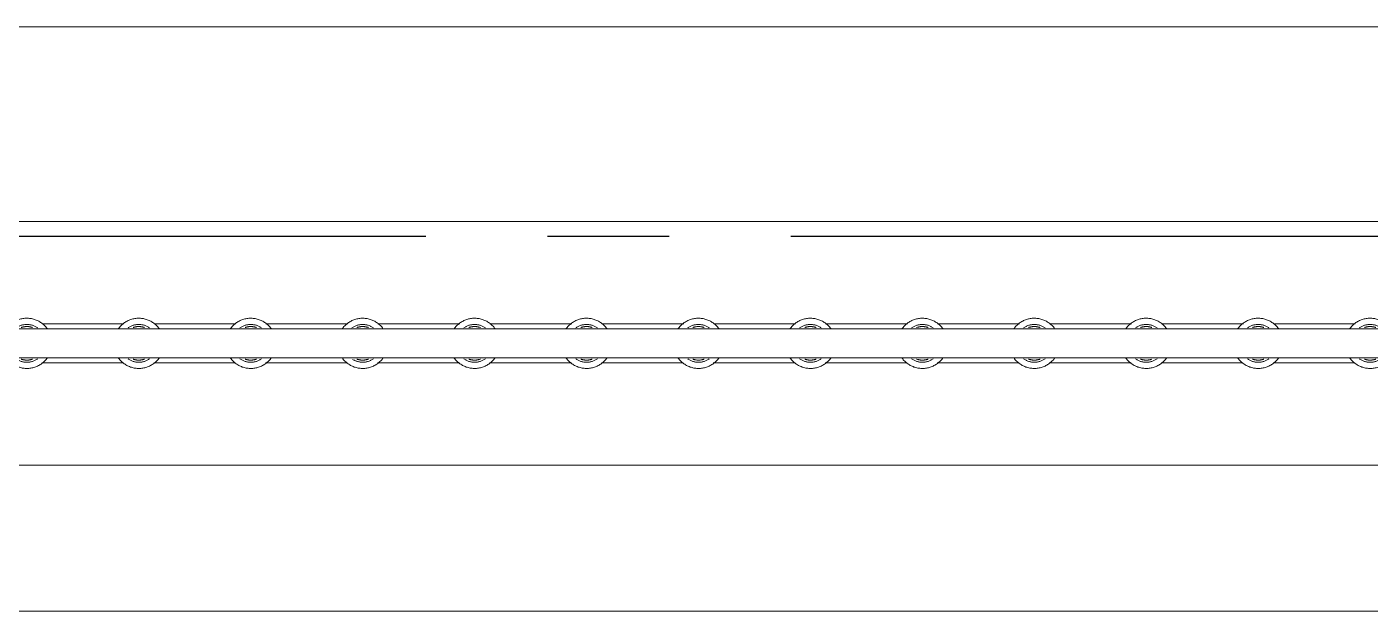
# Model space of a CAD drawing. Header units: millimetres. Extents: x -529861 to -223882, y -171969 to 61504.
# Drawn here: x -413307 to -411927, y -122777 to -122177 of the extents above; entities that cross this region are included whole.
import ezdxf

# ---------------------------------------------------------------- set-up
doc = ezdxf.new("R2010")
doc.units = ezdxf.units.MM
doc.header["$LTSCALE"] = 5000
doc.linetypes.add('CENTER', pattern=[2, 1.25, -0.25, 0.25, -0.25])
doc.linetypes.add('Overhead', pattern=[3.96875, 2.38125, -1.5875])
for name, color, linetype, lineweight in [('A-FLOR', 7, 'Continuous', 9), ('A-FLOR-HRAL-1', 8, 'Overhead', 5), ('A-WALL-PROJECTION', 7, 'Continuous', 9)]:
    doc.layers.add(name, color=color, linetype=linetype, lineweight=lineweight)
doc.layers.add('KCS_AXIS', color=18, linetype='CENTER')
doc.layers.add('KCS_BORDER', color=3, linetype='Continuous')

# ---------------------------------------------------------------- blocks, each defined once
blk = doc.blocks.new('Walls 10 - Walls 10-1242493-MẶT BẰNG ĐỊNH VỊ CỬA TẦNG 4')
at = {"layer": 'A-WALL-PROJECTION'}
for p, q in [((109.9999927137591, 12524.99987990737), (6609.99999271378, 12524.99987990734)), ((6419.99999271377, 12324.99987990735), (299.999992713778, 12324.99987990737))]:
    blk.add_line(p, q, dxfattribs=at)
blk = doc.blocks.new('Railing - 15mm-V39-MẶT BẰNG ĐỊNH VỊ CỬA TẦNG 4')
at = {"layer": 'A-FLOR-HRAL-1'}
for p, q in [((-15.18100780876773, 20.85601855267306), (-16.0028829174449, 20.232257567798)), ((15.18100780877856, -20.85601855268606), (16.00288291746006, -20.232257567811))]:
    blk.add_line(p, q, dxfattribs=at)
at = {"layer": 'A-FLOR-HRAL-1', "flags": 128}
for points in [[(-15.18100780876557, 20.85601855267306), (-16.00288291744274, 20.232257567798), (-16.79915682722121, 19.57612928680373), (-17.56855566970649, 18.88868337496553), (-18.30984857087713, 18.17101959910059), (-19.02184962022667, 17.42428606814714), (-19.703419767962, 16.64967739647456), (-20.35346864724132, 15.8484327927095), (-20.97095631852798, 15.02183407729208), (-21.55489493326858, 14.17120363183735), (-22.10435031424873, 13.29790228359849), (-22.61844345006881, 12.40332712844469), (-23.09635190138121, 11.48890929578444), (-23.53731111660639, 10.5561116590942), (-23.94061565507457, 9.606426495595656), (-24.30562031555096, 8.641373098962493), (-24.63174116844627, 7.662495348768823), (-24.91845648996292, 6.671359240594882), (-25.16530759674953, 5.669550380783597), (-25.37189957969498, 4.658671449802682), (-25.53790193569476, 3.640339638296826), (-25.66304909639117, 2.616184059936188), (-25.74714085302543, 1.587843145167471), (-25.79004267672806, 0.5569620200907138), (-25.79605605435354, -4.331468517193571e-12)], [(-17.56855566970865, 18.88868337496553), (-18.3098485708793, 18.17101959910059), (-19.02184962022884, 17.42428606814714), (-19.70341976796417, 16.64967739647456), (-20.35346864724348, 15.8484327927095), (-20.97095631852798, 15.02183407729208), (-21.55489493327074, 14.17120363183735), (-22.10435031424873, 13.29790228359849)], [(17.21790846961381, 19.20885566326142), (16.43598663085432, 19.88202332334942), (15.62777071964339, 20.52338398739097), (14.79455370902779, 21.13191161514858)], [(25.79605605437303, -4.331468517193571e-12), (25.77542196095836, 1.031567106251691), (25.71355269087491, 2.061483925194386), (25.61054722174958, 3.088102809609791), (25.46657034036266, 4.109781388298472), (25.28185237900859, 5.124885193466366), (25.05668884702231, 6.13179027558034), (24.79143995802333, 7.128885801292052), (24.48653005365055, 8.11457663047546), (24.14244692470433, 9.087285868068193), (23.75974103079552, 10.04545738678378), (23.33902461970812, 10.98755831660152), (22.88097074795684, 11.91208149700141), (22.38631220402294, 12.81754788811072), (21.85584033605532, 13.70250893686833), (21.29040378587968, 14.56554889436902), (20.69090713135827, 15.40528708078837), (20.0583094392505, 16.22038009416747), (19.39362273091805, 17.00952395956201), (18.69791036329989, 17.77145621512083), (17.97228532777785, 18.50495793177602), (17.21790846961598, 19.20885566326142), (16.43598663085649, 19.88202332334942), (15.62777071964555, 20.52338398739097), (14.79455370902995, 21.13191161514858)], [(21.85584033605532, 13.70250893686833), (21.29040378587968, 14.56554889436902), (20.6909071313561, 15.40528708078837), (20.05830943924833, 16.22038009416747), (19.39362273091805, 17.00952395956201), (18.69791036329773, 17.77145621512083), (17.97228532777568, 18.50495793177602)], [(-24.91845648996509, 6.671359240594882), (-25.16530759674953, 5.669550380783597), (-25.37189957969498, 4.658671449802682), (-25.53790193569476, 3.640339638296826), (-25.66304909639334, 2.616184059936188), (-25.7471408530276, 1.587843145167471), (-25.79004267672806, 0.5569620200907138), (-25.79605605435354, -4.331468517193571e-12)], [(25.79605605437086, -4.331468517193571e-12), (25.77542196095836, 1.031567106251691), (25.71355269087491, 2.061483925194386), (25.61054722174742, 3.088102809609791), (25.46657034036049, 4.109781388298472), (25.28185237900859, 5.124885193466366), (25.05668884702015, 6.13179027558034)], [(-25.79605605435354, -4.331468517193571e-12), (-25.7754219609432, -1.031567106260354), (-25.71355269085758, -2.061483925198718), (-25.61054722173226, -3.088102809618454), (-25.46657034034533, -4.109781388307136), (-25.28185237899126, -5.12488519347503), (-25.05668884700499, -6.131790275584672)], [(-25.79605605435354, -4.331468517193571e-12), (-25.77542196094103, -1.031567106260354), (-25.71355269085758, -2.061483925194386), (-25.61054722173009, -3.088102809618454), (-25.46657034034317, -4.109781388307136), (-25.28185237899126, -5.12488519347503), (-25.05668884700499, -6.131790275584672), (-24.79143995800383, -7.128885801300714), (-24.48653005363106, -8.114576630484123), (-24.14244692468484, -9.087285868072525), (-23.75974103077602, -10.04545738679244), (-23.33902461968863, -10.98755831661018), (-22.88097074793952, -11.91208149700574), (-22.38631220400562, -12.81754788811938), (-21.85584033603799, -13.70250893687266), (-21.29040378586236, -14.56554889437335), (-20.69090713134094, -15.4052870807927), (-20.05830943923101, -16.22038009417613), (-19.39362273090072, -17.00952395956201), (-18.69791036328473, -17.77145621512516), (-17.97228532776052, -18.50495793178468), (-17.21790846959649, -19.20885566326575), (-16.43598663083916, -19.88202332335375), (-15.62777071962823, -20.52338398739963), (-14.79455370901263, -21.13191161515724)], [(-22.1539263390022, -13.20522620101128), (-21.85584033604016, -13.70250893687266), (-21.29040378586452, -14.56554889437335), (-20.69090713134094, -15.40528708079703), (-20.05830943923317, -16.22038009417613), (-19.39362273090289, -17.00952395956634), (-18.6979103632869, -17.77145621512949), (-17.97228532776269, -18.50495793178468)], [(15.18100780878073, -20.85601855268172), (16.00288291746223, -20.232257567811), (16.7991568272407, -19.5761292868124), (17.56855566972382, -18.8886833749742), (18.30984857089446, -18.17101959910492), (19.02184962024617, -17.42428606816013), (19.70341976797933, -16.64967739648322), (20.35346864726081, -15.84843279271383), (20.9709563185453, -15.02183407730074), (21.5548949332859, -14.17120363185035), (22.10435031426605, -13.29790228361148), (22.6184434500883, -12.40332712845768), (23.09635190139637, -11.48890929579743), (23.53731111662588, -10.55611165910286), (23.9406156550919, -9.60642649560432), (24.30562031557045, -8.641373098971156), (24.63174116846359, -7.662495348781817), (24.91845648998241, -6.671359240607877), (25.16530759676685, -5.669550380792259), (25.3718995797123, -4.658671449811346), (25.53790193571208, -3.64033963830982), (25.66304909641066, -2.616184059949183), (25.74714085304492, -1.587843145180466), (25.79004267674756, -0.5569620201037083), (25.79605605437303, -4.331468517193571e-12)], [(17.56855566972165, -18.8886833749742), (18.30984857089446, -18.17101959910925), (19.021849620244, -17.42428606816013), (19.70341976797933, -16.64967739648755), (20.35346864725864, -15.84843279271817), (20.97095631854314, -15.02183407730074), (21.55489493328374, -14.17120363185035), (22.10435031426389, -13.29790228361582), (22.15760926925193, -13.20522620101128)], [(24.91845648998025, -6.671359240607877), (25.16530759676685, -5.669550380796591), (25.37189957971013, -4.658671449811346), (25.53790193571208, -3.64033963830982), (25.6630490964085, -2.616184059953514), (25.74714085304275, -1.587843145184797), (25.79004267674539, -0.5569620201037083), (25.79605605437086, -4.331468517193571e-12)], [(-17.21790846959865, -19.20885566326575), (-16.43598663084132, -19.88202332335808), (-15.62777071963039, -20.52338398740396), (-14.79455370901479, -21.13191161515724)]]:
    blk.add_lwpolyline(points, dxfattribs=at)
at = {"layer": 'A-FLOR-HRAL-1'}
for centre, radius, start, end in [((1.112476777365146e-12, -1.521699502140297e-12), 19.39605605437733, 145.1780579934707, 179.9999999999796), ((1.112476777365146e-12, 1.082398435568102e-15), 19.39605605437736, 179.9999999999973, 214.8219420065286), ((1.16746612377483e-12, -1.521699502140297e-12), 17.24105842212845, 160.0293384419952, 179.9999999999796), ((1.16746612377483e-12, 1.082398435568102e-15), 17.24105842212848, 179.9999999999973, 199.9706615580264), ((1.112476777365146e-12, -1.521699502140297e-12), 19.39605605437736, 2.743604935228379e-12, 34.82194200652238), ((1.112476777365146e-12, 1.082398435568102e-15), 19.39605605437733, 325.1780579934438, 2.071177208569042e-11), ((1.16746612377483e-12, -1.521699502140297e-12), 17.24105842212848, 2.743604935228378e-12, 19.97066155806526), ((1.16746612377483e-12, 1.082398435568102e-15), 17.24105842212845, 340.0293384419753, 2.071813319505335e-11)]:
    blk.add_arc(centre, radius, start, end, dxfattribs=at)
blk = doc.blocks.new('Railing - 15mm-V31-MẶT BẰNG ĐỊNH VỊ CỬA TẦNG 4')
at = {"layer": 'A-FLOR-HRAL-1'}
for p, q in [((-15.18100780876557, 20.85601855267306), (-16.0028829174449, 20.23225756780233)), ((15.18100780878073, -20.85601855268606), (16.00288291746223, -20.23225756780667))]:
    blk.add_line(p, q, dxfattribs=at)
at = {"layer": 'A-FLOR-HRAL-1', "flags": 128}
for points in [[(-15.1810078087634, 20.85601855267306), (-16.00288291744274, 20.23225756780233), (-16.79915682721905, 19.57612928680807), (-17.56855566970432, 18.88868337496553), (-18.30984857087497, 18.17101959910059), (-19.02184962022451, 17.42428606815147), (-19.70341976795984, 16.64967739647456), (-20.35346864723915, 15.8484327927095), (-20.97095631852364, 15.02183407729208), (-21.55489493326641, 14.17120363184168), (-22.10435031424656, 13.29790228360282), (-22.61844345006665, 12.40332712844902), (-23.09635190137905, 11.48890929578877), (-23.53731111660639, 10.5561116590942), (-23.94061565507241, 9.606426495595656), (-24.30562031554879, 8.641373098962493), (-24.6317411684441, 7.662495348773155), (-24.91845648996076, 6.671359240599213), (-25.1653075967452, 5.669550380783597), (-25.37189957969064, 4.658671449802682), (-25.53790193569042, 3.640339638301157), (-25.66304909638901, 2.61618405994052), (-25.74714085302543, 1.587843145171803), (-25.7900426767259, 0.5569620200950454), (-25.7960560543492, 0)], [(-17.56855566970649, 18.88868337496553), (-18.30984857087713, 18.17101959910059), (-19.02184962022667, 17.42428606815147), (-19.703419767962, 16.64967739647456), (-20.35346864724132, 15.8484327927095), (-20.97095631852581, 15.02183407729208), (-21.55489493326858, 14.17120363184168), (-22.10435031424873, 13.29790228360282)], [(17.21790846961381, 19.20885566326142), (16.43598663085649, 19.88202332334942), (15.62777071964555, 20.5233839873953), (14.79455370902995, 21.13191161515291)], [(25.79605605437519, 0), (25.77542196096269, 1.031567106256023), (25.71355269087924, 2.061483925194386), (25.61054722175175, 3.088102809614122), (25.46657034036483, 4.109781388302804), (25.28185237901075, 5.124885193470698), (25.05668884702448, 6.13179027558034), (24.79143995802549, 7.128885801296383), (24.48653005365272, 8.114576630479792), (24.1424469247065, 9.087285868072525), (23.75974103079768, 10.04545738678811), (23.33902461971029, 10.98755831660585), (22.88097074795901, 11.91208149700141), (22.38631220402727, 12.81754788811505), (21.85584033605965, 13.70250893686833), (21.29040378588401, 14.56554889436902), (20.69090713136043, 15.40528708078837), (20.05830943925266, 16.2203800941718), (19.39362273092021, 17.00952395956201), (18.69791036330206, 17.77145621512083), (17.97228532778001, 18.50495793178035), (17.21790846961598, 19.20885566326142), (16.43598663085649, 19.88202332334942), (15.62777071964772, 20.5233839873953), (14.79455370903212, 21.13191161515291)], [(21.85584033605748, 13.70250893686833), (21.29040378588185, 14.56554889436902), (20.69090713135827, 15.40528708078837), (20.0583094392505, 16.2203800941718), (19.39362273091805, 17.00952395956201), (18.69791036330206, 17.77145621512083), (17.97228532777785, 18.50495793178035)], [(-24.91845648996292, 6.671359240599213), (-25.16530759674736, 5.669550380783597), (-25.37189957969281, 4.658671449802682), (-25.53790193569259, 3.640339638301157), (-25.66304909639117, 2.61618405994052), (-25.7471408530276, 1.587843145171803), (-25.79004267672806, 0.5569620200950454), (-25.79605605435137, 0)], [(-25.79605605435137, 0), (-25.77542196094103, -1.031567106256023), (-25.71355269085542, -2.061483925198718), (-25.61054722173009, -3.088102809614122), (-25.46657034034317, -4.109781388302804), (-25.2818523789891, -5.124885193470698), (-25.05668884700282, -6.131790275584672)], [(-25.7960560543492, 0), (-25.77542196093887, -1.031567106256023), (-25.71355269085325, -2.061483925194386), (-25.61054722173009, -3.088102809614122), (-25.466570340341, -4.109781388302804), (-25.28185237898693, -5.124885193470698), (-25.05668884700066, -6.131790275584672), (-24.79143995800167, -7.128885801296383), (-24.48653005362889, -8.114576630479792), (-24.14244692468267, -9.087285868068193), (-23.75974103077386, -10.04545738678811), (-23.33902461968863, -10.98755831660585), (-22.88097074793952, -11.91208149700574), (-22.38631220400345, -12.81754788811505), (-21.85584033603582, -13.70250893687266), (-21.29040378586019, -14.56554889437335), (-20.69090713133661, -15.4052870807927), (-20.05830943922884, -16.2203800941718), (-19.39362273089856, -17.00952395956201), (-18.69791036328257, -17.77145621512516), (-17.97228532775836, -18.50495793178035), (-17.21790846959432, -19.20885566326575), (-16.43598663083699, -19.88202332335375), (-15.62777071962606, -20.5233839873953), (-14.79455370901046, -21.13191161515291)], [(15.18100780878289, -20.85601855268172), (16.00288291746439, -20.23225756780667), (16.79915682724287, -19.57612928680807), (17.56855566972598, -18.8886833749742), (18.30984857089879, -18.17101959910492), (19.02184962024833, -17.4242860681558), (19.70341976798366, -16.64967739648322), (20.35346864726298, -15.84843279271383), (20.97095631854747, -15.02183407730074), (21.55489493328807, -14.17120363184602), (22.10435031426822, -13.29790228360715), (22.6184434500883, -12.40332712845335), (23.09635190140071, -11.4889092957931), (23.53731111662804, -10.55611165910286), (23.94061565509406, -9.60642649560432), (24.30562031557262, -8.641373098971156), (24.63174116846576, -7.662495348777487), (24.91845648998458, -6.671359240603545), (25.16530759677119, -5.669550380792259), (25.3718995797123, -4.658671449811346), (25.53790193571425, -3.640339638305488), (25.66304909641283, -2.616184059944851), (25.74714085304709, -1.587843145176134), (25.79004267674972, -0.5569620200993768), (25.79605605437519, 0)], [(24.91845648998241, -6.671359240603545), (25.16530759676902, -5.669550380796591), (25.3718995797123, -4.658671449811346), (25.53790193571208, -3.640339638305488), (25.66304909641066, -2.616184059949183), (25.74714085304492, -1.587843145180466), (25.79004267674756, -0.5569620200993768), (25.79605605437303, 0)], [(25.79605605437303, 0), (25.77542196096053, 1.031567106256023), (25.71355269087707, 2.061483925194386), (25.61054722174958, 3.088102809614122), (25.46657034036266, 4.109781388302804), (25.28185237900859, 5.124885193470698), (25.05668884702448, 6.13179027558034)], [(-21.91100687797996, -13.61047721236095), (-21.85584033603799, -13.70250893687266), (-21.29040378586236, -14.56554889437335), (-20.69090713133878, -15.40528708079703), (-20.05830943923101, -16.2203800941718), (-19.39362273090072, -17.00952395956634), (-18.69791036328473, -17.77145621512949), (-17.97228532776052, -18.50495793178035)], [(17.56855566972382, -18.8886833749742), (18.30984857089662, -18.17101959910925), (19.02184962024617, -17.4242860681558), (19.7034197679815, -16.64967739648755), (20.35346864726081, -15.84843279271817), (20.9709563185453, -15.02183407730074), (21.55489493328807, -14.17120363184602), (22.10435031426605, -13.29790228361148)], [(-17.21790846959649, -19.20885566326575), (-16.43598663083916, -19.88202332335808), (-15.62777071962823, -20.52338398739963), (-14.79455370901263, -21.13191161515291)]]:
    blk.add_lwpolyline(points, dxfattribs=at)
at = {"layer": 'A-FLOR-HRAL-1'}
for centre, radius, start, end in [((1.467792554166181e-12, -1.521699502140297e-12), 19.39605605437733, 145.1780579934707, 179.9999999999796), ((1.467792554166181e-12, 1.082398435568102e-15), 19.39605605437736, 179.9999999999973, 214.8219420065008), ((1.522781900575865e-12, -1.521699502140297e-12), 17.24105842212846, 160.0293384419952, 179.9999999999796), ((1.522781900575865e-12, 1.082398435568102e-15), 17.24105842212848, 179.9999999999973, 199.9706615579951), ((1.467792554166181e-12, -1.521699502140297e-12), 19.39605605437736, 2.743604935228379e-12, 34.82194200657796), ((1.467792554166181e-12, 1.082398435568102e-15), 19.39605605437733, 325.1780579934438, 2.071177208569042e-11), ((1.522781900575865e-12, -1.521699502140297e-12), 17.24105842212848, 2.743604935228378e-12, 19.97066155801834), ((1.522781900575865e-12, 1.082398435568102e-15), 17.24105842212845, 340.0293384419753, 2.071813319505335e-11)]:
    blk.add_arc(centre, radius, start, end, dxfattribs=at)
blk = doc.blocks.new('Railing - 15mm-V30-MẶT BẰNG ĐỊNH VỊ CỬA TẦNG 4')
at = {"layer": 'A-FLOR-HRAL-1'}
for p, q in [((-15.18100780876557, 20.85601855267739), (-16.0028829174449, 20.23225756780667)), ((15.18100780878073, -20.85601855268172), (16.00288291746223, -20.23225756780667))]:
    blk.add_line(p, q, dxfattribs=at)
at = {"layer": 'A-FLOR-HRAL-1', "flags": 128}
for points in [[(-15.1810078087634, 20.85601855267739), (-16.00288291744274, 20.23225756780667), (-16.79915682721905, 19.57612928680807), (-17.56855566970432, 18.88868337496987), (-18.30984857087497, 18.17101959910492), (-19.02184962022451, 17.42428606815147), (-19.70341976795984, 16.64967739647889), (-20.35346864723915, 15.84843279271383), (-20.97095631852581, 15.02183407729641), (-21.55489493326641, 14.17120363184168), (-22.10435031424873, 13.29790228360282), (-22.61844345006665, 12.40332712844902), (-23.09635190137905, 11.4889092957931), (-23.53731111660639, 10.55611165909853), (-23.94061565507241, 9.606426495599989), (-24.30562031554879, 8.641373098966824), (-24.6317411684441, 7.662495348773155), (-24.91845648996076, 6.671359240599213), (-25.16530759674736, 5.669550380787928), (-25.37189957969281, 4.658671449807014), (-25.53790193569259, 3.640339638305488), (-25.66304909638901, 2.61618405994052), (-25.74714085302543, 1.587843145176134), (-25.79004267672806, 0.5569620200993768), (-25.79605605435137, 0)], [(-17.56855566970649, 18.88868337496987), (-18.30984857087713, 18.17101959910492), (-19.02184962022667, 17.42428606815147), (-19.703419767962, 16.64967739647889), (-20.35346864724132, 15.84843279271383), (-20.97095631852581, 15.02183407729641), (-21.55489493326858, 14.17120363184168), (-22.10435031424873, 13.29790228360282)], [(17.21790846961381, 19.20885566326575), (16.43598663085649, 19.88202332335375), (15.62777071964555, 20.52338398739963), (14.79455370902995, 21.13191161515291)], [(25.79605605437519, 0), (25.77542196096053, 1.031567106256023), (25.71355269087707, 2.061483925198718), (25.61054722175175, 3.088102809618454), (25.46657034036483, 4.109781388302804), (25.28185237900859, 5.124885193470698), (25.05668884702448, 6.131790275584672), (24.79143995802549, 7.128885801300714), (24.48653005365272, 8.114576630479792), (24.1424469247065, 9.087285868072525), (23.75974103079768, 10.04545738679244), (23.33902461971029, 10.98755831660585), (22.88097074795901, 11.91208149700574), (22.38631220402511, 12.81754788811505), (21.85584033605748, 13.70250893687266), (21.29040378588185, 14.56554889437335), (20.69090713136043, 15.4052870807927), (20.05830943925266, 16.2203800941718), (19.39362273091805, 17.00952395956634), (18.69791036330206, 17.77145621512516), (17.97228532778001, 18.50495793178468), (17.21790846961598, 19.20885566326575), (16.43598663085649, 19.88202332335375), (15.62777071964772, 20.52338398739963), (14.79455370903212, 21.13191161515291)], [(21.85584033605748, 13.70250893687266), (21.29040378588185, 14.56554889437335), (20.69090713135827, 15.4052870807927), (20.0583094392505, 16.2203800941718), (19.39362273091805, 17.00952395956634), (18.69791036329989, 17.77145621512516), (17.97228532777785, 18.50495793178468)], [(-24.91845648996292, 6.671359240599213), (-25.16530759674736, 5.669550380787928), (-25.37189957969281, 4.658671449807014), (-25.53790193569259, 3.640339638305488), (-25.66304909639117, 2.61618405994052), (-25.7471408530276, 1.587843145176134), (-25.79004267672806, 0.5569620200993768), (-25.79605605435137, 0)], [(-25.79605605435137, 0), (-25.77542196094103, -1.031567106256023), (-25.71355269085542, -2.061483925194386), (-25.61054722173009, -3.088102809614122), (-25.46657034034317, -4.109781388298472), (-25.2818523789891, -5.124885193470698), (-25.05668884700282, -6.13179027558034)], [(-25.79605605435137, 0), (-25.77542196093887, -1.031567106256023), (-25.71355269085542, -2.061483925190055), (-25.61054722173009, -3.088102809614122), (-25.466570340341, -4.109781388298472), (-25.2818523789891, -5.124885193470698), (-25.05668884700282, -6.13179027558034), (-24.79143995800167, -7.128885801296383), (-24.48653005362889, -8.114576630479792), (-24.14244692468267, -9.087285868068193), (-23.75974103077386, -10.04545738678811), (-23.33902461968863, -10.98755831660152), (-22.88097074793952, -11.91208149700141), (-22.38631220400345, -12.81754788811072), (-21.85584033603582, -13.70250893686833), (-21.29040378586019, -14.56554889436902), (-20.69090713133878, -15.40528708078837), (-20.05830943922884, -16.2203800941718), (-19.39362273089856, -17.00952395955768), (-18.69791036328257, -17.77145621512083), (-17.97228532775836, -18.50495793178035), (-17.21790846959432, -19.20885566326142), (-16.43598663083699, -19.88202332334942), (-15.62777071962606, -20.5233839873953), (-14.79455370901046, -21.13191161515291)], [(15.18100780878289, -20.85601855267739), (16.00288291746439, -20.23225756780667), (16.79915682724287, -19.57612928680807), (17.56855566972598, -18.88868337496987), (18.30984857089662, -18.17101959910059), (19.02184962024833, -17.4242860681558), (19.7034197679815, -16.64967739647889), (20.35346864726298, -15.8484327927095), (20.97095631854747, -15.02183407729641), (21.55489493328807, -14.17120363184168), (22.10435031426822, -13.29790228360715), (22.6184434500883, -12.40332712844902), (23.09635190139854, -11.4889092957931), (23.53731111662804, -10.55611165909853), (23.94061565509406, -9.606426495599989), (24.30562031557262, -8.641373098966824), (24.63174116846576, -7.662495348773155), (24.91845648998458, -6.671359240599213), (25.16530759676902, -5.669550380787928), (25.3718995797123, -4.658671449807014), (25.53790193571208, -3.640339638305488), (25.66304909641283, -2.61618405994052), (25.74714085304709, -1.587843145176134), (25.79004267674972, -0.5569620200993768), (25.79605605437519, 0)], [(24.91845648998241, -6.671359240599213), (25.16530759676902, -5.669550380792259), (25.37189957971013, -4.658671449807014), (25.53790193571208, -3.640339638305488), (25.66304909641066, -2.616184059944851), (25.74714085304492, -1.587843145180466), (25.79004267674756, -0.5569620200993768), (25.79605605437303, 0)], [(25.79605605437303, 0), (25.77542196096053, 1.031567106256023), (25.71355269087707, 2.061483925198718), (25.61054722174958, 3.088102809618454), (25.46657034036266, 4.109781388302804), (25.28185237900859, 5.124885193470698), (25.05668884702231, 6.131790275584672)], [(-21.91100687797996, -13.61047721236095), (-21.85584033603799, -13.70250893686833), (-21.29040378586236, -14.56554889436902), (-20.69090713133878, -15.4052870807927), (-20.05830943923101, -16.2203800941718), (-19.39362273090072, -17.00952395956201), (-18.69791036328473, -17.77145621512516), (-17.97228532776052, -18.50495793178035)], [(17.56855566972382, -18.88868337496987), (18.30984857089662, -18.17101959910492), (19.02184962024617, -17.4242860681558), (19.7034197679815, -16.64967739648322), (20.35346864726081, -15.84843279271383), (20.9709563185453, -15.02183407729641), (21.5548949332859, -14.17120363184168), (22.10435031426605, -13.29790228361148)], [(-17.21790846959649, -19.20885566326142), (-16.43598663083916, -19.88202332335375), (-15.62777071962823, -20.52338398739963), (-14.79455370901263, -21.13191161515291)]]:
    blk.add_lwpolyline(points, dxfattribs=at)
at = {"layer": 'A-FLOR-HRAL-1'}
for centre, radius, start, end in [((1.112476777365146e-12, -1.521699502140297e-12), 19.39605605437733, 145.1780579934707, 179.9999999999796), ((1.112476777365146e-12, 1.082398435568102e-15), 19.39605605437736, 179.9999999999973, 214.8219420064869), ((1.16746612377483e-12, -1.521699502140297e-12), 17.24105842212845, 160.0293384419952, 179.9999999999796), ((1.16746612377483e-12, 1.082398435568102e-15), 17.24105842212848, 179.9999999999973, 199.9706615580107), ((1.112476777365146e-12, -1.521699502140297e-12), 19.39605605437736, 2.743604935228379e-12, 34.82194200656406), ((1.112476777365146e-12, 1.082398435568102e-15), 19.39605605437733, 325.1780579934438, 2.071177208569042e-11), ((1.16746612377483e-12, -1.521699502140297e-12), 17.24105842212848, 2.743604935228378e-12, 19.97066155803401), ((1.16746612377483e-12, 1.082398435568102e-15), 17.24105842212845, 340.0293384419753, 2.071813319505335e-11)]:
    blk.add_arc(centre, radius, start, end, dxfattribs=at)
blk = doc.blocks.new('Railing - 15mm-V40-MẶT BẰNG ĐỊNH VỊ CỬA TẦNG 4')
at = {"layer": 'A-FLOR-HRAL-1'}
for p, q in [((-15.18100780876773, 20.85601855267306), (-16.0028829174449, 20.232257567798)), ((15.18100780877856, -20.85601855268606), (16.00288291746006, -20.232257567811))]:
    blk.add_line(p, q, dxfattribs=at)
at = {"layer": 'A-FLOR-HRAL-1', "flags": 128}
for points in [[(-15.18100780876557, 20.85601855267306), (-16.00288291744274, 20.232257567798), (-16.79915682722121, 19.57612928680373), (-17.56855566970649, 18.88868337496553), (-18.30984857087713, 18.17101959910059), (-19.02184962022667, 17.42428606814714), (-19.703419767962, 16.64967739647456), (-20.35346864724132, 15.8484327927095), (-20.97095631852581, 15.02183407729208), (-21.55489493326858, 14.17120363183735), (-22.10435031424656, 13.29790228359849), (-22.61844345006881, 12.40332712844469), (-23.09635190138121, 11.48890929578444), (-23.53731111660639, 10.5561116590942), (-23.94061565507457, 9.606426495595656), (-24.30562031555096, 8.641373098962493), (-24.6317411684441, 7.662495348768823), (-24.91845648996292, 6.671359240594882), (-25.16530759674736, 5.669550380783597), (-25.37189957969281, 4.658671449802682), (-25.53790193569259, 3.640339638296826), (-25.66304909639117, 2.616184059936188), (-25.74714085302543, 1.587843145167471), (-25.7900426767259, 0.5569620200907138), (-25.79605605435137, -4.331468517193571e-12)], [(-17.56855566970865, 18.88868337496553), (-18.3098485708793, 18.17101959910059), (-19.02184962022884, 17.42428606814714), (-19.70341976796417, 16.64967739647456), (-20.35346864724348, 15.8484327927095), (-20.97095631852798, 15.02183407729208), (-21.55489493327074, 14.17120363183735), (-22.10435031424873, 13.29790228359849)], [(17.21790846961381, 19.20885566326142), (16.43598663085649, 19.88202332334942), (15.62777071964339, 20.52338398739097), (14.79455370902779, 21.13191161514858)], [(25.79605605437303, -4.331468517193571e-12), (25.77542196096053, 1.031567106251691), (25.71355269087707, 2.061483925194386), (25.61054722174958, 3.088102809609791), (25.46657034036266, 4.109781388298472), (25.28185237901075, 5.124885193466366), (25.05668884702231, 6.13179027558034), (24.79143995802333, 7.128885801292052), (24.48653005365055, 8.11457663047546), (24.14244692470433, 9.087285868068193), (23.75974103079552, 10.04545738678378), (23.33902461970812, 10.98755831660152), (22.88097074795684, 11.91208149700141), (22.38631220402511, 12.81754788811072), (21.85584033605748, 13.70250893686833), (21.29040378588185, 14.56554889436902), (20.69090713135827, 15.40528708078837), (20.0583094392505, 16.22038009416747), (19.39362273091805, 17.00952395956201), (18.69791036329989, 17.7714562151165), (17.97228532777785, 18.50495793177602), (17.21790846961598, 19.20885566326142), (16.43598663085649, 19.88202332334942), (15.62777071964555, 20.52338398739097), (14.79455370902995, 21.13191161514858)], [(21.85584033605532, 13.70250893686833), (21.29040378587968, 14.56554889436902), (20.6909071313561, 15.40528708078837), (20.05830943924833, 16.22038009416747), (19.39362273091805, 17.00952395956201), (18.69791036329989, 17.7714562151165), (17.97228532777568, 18.50495793177602)], [(-24.91845648996509, 6.671359240594882), (-25.16530759674953, 5.669550380783597), (-25.37189957969498, 4.658671449802682), (-25.53790193569476, 3.640339638296826), (-25.66304909639334, 2.616184059936188), (-25.7471408530276, 1.587843145167471), (-25.79004267672806, 0.5569620200907138), (-25.79605605435354, -4.331468517193571e-12)], [(25.79605605437086, -4.331468517193571e-12), (25.77542196095836, 1.031567106251691), (25.71355269087491, 2.061483925194386), (25.61054722174742, 3.088102809609791), (25.46657034036049, 4.109781388298472), (25.28185237900859, 5.124885193466366), (25.05668884702231, 6.13179027558034)], [(-25.79605605435354, -4.331468517193571e-12), (-25.7754219609432, -1.031567106260354), (-25.71355269085758, -2.061483925198718), (-25.61054722173226, -3.088102809618454), (-25.46657034034533, -4.109781388307136), (-25.28185237899126, -5.12488519347503), (-25.05668884700499, -6.131790275584672)], [(-25.79605605435137, -4.331468517193571e-12), (-25.77542196094103, -1.031567106260354), (-25.71355269085542, -2.061483925198718), (-25.61054722173009, -3.088102809618454), (-25.46657034034317, -4.109781388307136), (-25.2818523789891, -5.12488519347503), (-25.05668884700282, -6.131790275584672), (-24.79143995800383, -7.128885801300714), (-24.48653005363106, -8.114576630484123), (-24.14244692468484, -9.087285868072525), (-23.75974103077602, -10.04545738679244), (-23.33902461968863, -10.98755831661018), (-22.88097074793952, -11.91208149700574), (-22.38631220400562, -12.81754788811938), (-21.85584033603799, -13.70250893687266), (-21.29040378586236, -14.56554889437768), (-20.69090713133878, -15.4052870807927), (-20.05830943923101, -16.22038009417613), (-19.39362273090072, -17.00952395956201), (-18.69791036328473, -17.77145621512516), (-17.97228532776052, -18.50495793178468), (-17.21790846959649, -19.20885566326575), (-16.43598663083916, -19.88202332335375), (-15.62777071962823, -20.52338398739963), (-14.79455370901263, -21.13191161515724)], [(-21.91100687796914, -13.61047721238693), (-21.85584033604016, -13.70250893687266), (-21.29040378586452, -14.56554889437768), (-20.69090713134094, -15.40528708079703), (-20.05830943923317, -16.22038009417613), (-19.39362273090289, -17.00952395956634), (-18.6979103632869, -17.77145621512949), (-17.97228532776269, -18.50495793178468)], [(15.18100780878073, -20.85601855268172), (16.00288291746223, -20.232257567811), (16.7991568272407, -19.5761292868124), (17.56855566972382, -18.8886833749742), (18.30984857089662, -18.17101959910492), (19.02184962024617, -17.42428606816013), (19.7034197679815, -16.64967739648322), (20.35346864726081, -15.84843279271383), (20.9709563185453, -15.02183407730074), (21.5548949332859, -14.17120363185035), (22.10435031426605, -13.29790228361148), (22.6184434500883, -12.40332712845768), (23.09635190139854, -11.48890929579743), (23.53731111662588, -10.55611165910286), (23.9406156550919, -9.60642649560432), (24.30562031557045, -8.641373098971156), (24.63174116846359, -7.662495348781817), (24.91845648998241, -6.671359240607877), (25.16530759676902, -5.669550380792259), (25.3718995797123, -4.658671449811346), (25.53790193571425, -3.64033963830982), (25.66304909641066, -2.616184059949183), (25.74714085304492, -1.587843145180466), (25.79004267674756, -0.5569620201037083), (25.79605605437303, -4.331468517193571e-12)], [(17.56855566972165, -18.8886833749742), (18.30984857089446, -18.17101959910925), (19.021849620244, -17.42428606816013), (19.70341976797933, -16.64967739648755), (20.35346864725864, -15.84843279271817), (20.97095631854314, -15.02183407730074), (21.5548949332859, -14.17120363185035), (22.10435031426389, -13.29790228361582)], [(24.91845648998025, -6.671359240607877), (25.16530759676685, -5.669550380796591), (25.3718995797123, -4.658671449811346), (25.53790193571208, -3.64033963830982), (25.6630490964085, -2.616184059953514), (25.74714085304275, -1.587843145184797), (25.79004267674539, -0.5569620201037083), (25.79605605437086, -4.331468517193571e-12)], [(-16.91233736270823, -19.47192618620299), (-16.43598663084132, -19.88202332335808), (-15.62777071963039, -20.52338398740396), (-14.79455370901479, -21.13191161515724)]]:
    blk.add_lwpolyline(points, dxfattribs=at)
at = {"layer": 'A-FLOR-HRAL-1'}
for centre, radius, start, end in [((1.467792554166181e-12, -1.521699502140297e-12), 19.39605605437733, 147.8446383340348, 179.9999999999796), ((1.467792554166181e-12, 1.082398435568102e-15), 19.39605605437736, 179.9999999999973, 214.8219420065286), ((1.522781900575865e-12, -1.521699502140297e-12), 17.24105842212846, 160.0293384420109, 179.9999999999796), ((1.522781900575865e-12, 1.082398435568102e-15), 17.24105842212848, 179.9999999999973, 199.9706615580107), ((1.467792554166181e-12, -1.521699502140297e-12), 19.39605605437736, 2.743604935228379e-12, 34.82194200653624), ((1.467792554166181e-12, 1.082398435568102e-15), 19.39605605437733, 325.1780579934299, 2.071177208569042e-11), ((1.522781900575865e-12, -1.521699502140297e-12), 17.24105842212848, 2.743604935228378e-12, 19.97066155803401), ((1.522781900575865e-12, 1.082398435568102e-15), 17.24105842212845, 340.0293384419596, 2.071813319505335e-11)]:
    blk.add_arc(centre, radius, start, end, dxfattribs=at)
blk = doc.blocks.new('Railing - 15mm-V41-MẶT BẰNG ĐỊNH VỊ CỬA TẦNG 4')
at = {"layer": 'A-FLOR-HRAL-1'}
for p, q in [((-15.18100780876773, 20.85601855266873), (-16.0028829174449, 20.232257567798)), ((15.18100780878073, -20.85601855269039), (16.00288291746223, -20.23225756781533))]:
    blk.add_line(p, q, dxfattribs=at)
at = {"layer": 'A-FLOR-HRAL-1', "flags": 128}
for points in [[(-15.18100780876557, 20.85601855266873), (-16.00288291744274, 20.232257567798), (-16.79915682722121, 19.57612928680373), (-17.56855566970649, 18.8886833749612), (-18.30984857087713, 18.17101959909626), (-19.02184962022667, 17.42428606814714), (-19.703419767962, 16.64967739647022), (-20.35346864724132, 15.84843279270517), (-20.97095631852798, 15.02183407728775), (-21.55489493326858, 14.17120363183302), (-22.10435031424873, 13.29790228359849), (-22.61844345006881, 12.40332712844036), (-23.09635190138121, 11.48890929578444), (-23.53731111660639, 10.55611165908987), (-23.94061565507241, 9.606426495591325), (-24.30562031554879, 8.64137309895816), (-24.6317411684441, 7.662495348764492), (-24.91845648996076, 6.67135924059055), (-25.16530759674736, 5.669550380779265), (-25.37189957969281, 4.658671449798351), (-25.53790193569259, 3.640339638296826), (-25.66304909638901, 2.616184059931857), (-25.74714085302326, 1.587843145167471), (-25.7900426767259, 0.5569620200907138), (-25.79605605435137, -8.662937034387142e-12)], [(-17.56855566970865, 18.8886833749612), (-18.3098485708793, 18.17101959909626), (-19.02184962022884, 17.42428606814714), (-19.70341976796417, 16.64967739647022), (-20.35346864724348, 15.84843279270517), (-20.97095631852798, 15.02183407728775), (-21.55489493327074, 14.17120363183302), (-22.10435031424873, 13.29790228359849)], [(17.21790846961381, 19.20885566325709), (16.43598663085432, 19.88202332334508), (15.62777071964339, 20.52338398739097), (14.79455370902779, 21.13191161514858)], [(25.79605605437519, -8.662937034387142e-12), (25.77542196096269, 1.03156710624736), (25.71355269087707, 2.061483925190055), (25.61054722175175, 3.088102809609791), (25.46657034036483, 4.109781388294141), (25.28185237901075, 5.124885193462035), (25.05668884702448, 6.131790275576009), (24.79143995802549, 7.128885801292052), (24.48653005365272, 8.114576630471129), (24.1424469247065, 9.087285868063862), (23.75974103079552, 10.04545738678378), (23.33902461970812, 10.98755831659719), (22.88097074795684, 11.91208149699708), (22.38631220402294, 12.81754788810639), (21.85584033605532, 13.702508936864), (21.29040378587968, 14.56554889436469), (20.69090713135827, 15.40528708078403), (20.0583094392505, 16.22038009416747), (19.39362273091805, 17.00952395955768), (18.69791036329989, 17.7714562151165), (17.97228532777785, 18.50495793177602), (17.21790846961598, 19.20885566325709), (16.43598663085649, 19.88202332334508), (15.62777071964555, 20.52338398739097), (14.79455370902995, 21.13191161514858)], [(21.85584033605532, 13.702508936864), (21.29040378587968, 14.56554889436469), (20.6909071313561, 15.40528708078403), (20.05830943924833, 16.22038009416747), (19.39362273091805, 17.00952395955768), (18.69791036329773, 17.7714562151165), (17.97228532777568, 18.50495793177602)], [(-24.91845648996292, 6.67135924059055), (-25.16530759674736, 5.669550380779265), (-25.37189957969281, 4.658671449798351), (-25.53790193569259, 3.640339638296826), (-25.66304909639117, 2.616184059931857), (-25.74714085302543, 1.587843145167471), (-25.7900426767259, 0.5569620200907138), (-25.79605605435137, -8.662937034387142e-12)], [(25.79605605437303, -8.662937034387142e-12), (25.77542196096269, 1.03156710624736), (25.71355269087707, 2.061483925190055), (25.61054722174958, 3.088102809609791), (25.46657034036266, 4.109781388294141), (25.28185237901075, 5.124885193462035), (25.05668884702231, 6.131790275576009)], [(-25.79605605435137, -8.662937034387142e-12), (-25.77542196094103, -1.031567106260354), (-25.71355269085542, -2.061483925203049), (-25.61054722173009, -3.088102809622785), (-25.46657034034317, -4.109781388307136), (-25.2818523789891, -5.12488519347503), (-25.05668884700282, -6.131790275589004)], [(-25.79605605435137, -8.662937034387142e-12), (-25.77542196094103, -1.031567106260354), (-25.71355269085542, -2.061483925198718), (-25.61054722172793, -3.088102809622785), (-25.466570340341, -4.109781388307136), (-25.2818523789891, -5.12488519347503), (-25.05668884700282, -6.131790275589004), (-24.79143995800167, -7.128885801305046), (-24.48653005362889, -8.114576630484123), (-24.14244692468267, -9.087285868072525), (-23.75974103077386, -10.04545738679677), (-23.33902461968647, -10.98755831661018), (-22.88097074793735, -11.91208149701007), (-22.38631220400345, -12.81754788811938), (-21.85584033603582, -13.702508936877), (-21.29040378586019, -14.56554889437768), (-20.69090713133878, -15.40528708079703), (-20.05830943922884, -16.22038009418046), (-19.39362273089856, -17.00952395956634), (-18.69791036328257, -17.77145621512949), (-17.97228532775836, -18.50495793178901), (-17.21790846959432, -19.20885566327008), (-16.43598663083699, -19.88202332335808), (-15.62777071962606, -20.52338398740396), (-14.79455370901046, -21.13191161516157)], [(-21.91100687796481, -13.61047721239126), (-21.85584033603799, -13.702508936877), (-21.29040378586236, -14.56554889437768), (-20.69090713133878, -15.40528708080136), (-20.05830943923101, -16.22038009418046), (-19.39362273090072, -17.00952395957068), (-18.69791036328257, -17.77145621513382), (-17.97228532776052, -18.50495793178901)], [(15.18100780878289, -20.85601855268606), (16.00288291746439, -20.23225756781533), (16.79915682724287, -19.57612928681673), (17.56855566972598, -18.88868337497853), (18.30984857089662, -18.17101959910925), (19.02184962024833, -17.42428606816446), (19.7034197679815, -16.64967739648755), (20.35346864726298, -15.84843279271817), (20.97095631854747, -15.02183407730507), (21.55489493328807, -14.17120363185035), (22.10435031426822, -13.29790228361582), (22.61844345009047, -12.40332712845768), (23.09635190140071, -11.48890929580176), (23.53731111662804, -10.55611165910719), (23.94061565509406, -9.60642649560865), (24.30562031557262, -8.641373098975487), (24.63174116846576, -7.662495348781817), (24.91845648998458, -6.671359240607877), (25.16530759676902, -5.669550380796591), (25.37189957971447, -4.658671449815677), (25.53790193571425, -3.640339638314151), (25.66304909641283, -2.616184059949183), (25.74714085304709, -1.587843145184797), (25.79004267674972, -0.5569620201080397), (25.79605605437519, -8.662937034387142e-12)], [(17.56855566972382, -18.88868337497853), (18.30984857089662, -18.17101959911358), (19.02184962024617, -17.42428606816446), (19.7034197679815, -16.64967739649188), (20.35346864726081, -15.8484327927225), (20.9709563185453, -15.02183407730507), (21.5548949332859, -14.17120363185035), (22.10435031426605, -13.29790228362015)], [(24.91845648998241, -6.671359240607877), (25.16530759676902, -5.669550380800922), (25.3718995797123, -4.658671449815677), (25.53790193571425, -3.640339638314151), (25.66304909641066, -2.616184059953514), (25.74714085304492, -1.587843145189129), (25.79004267674756, -0.5569620201080397), (25.79605605437303, -8.662937034387142e-12)], [(-17.21790846959649, -19.20885566327008), (-16.43598663083916, -19.88202332336241), (-15.62777071962823, -20.52338398740829), (-14.79455370901263, -21.13191161516157)]]:
    blk.add_lwpolyline(points, dxfattribs=at)
at = {"layer": 'A-FLOR-HRAL-1'}
for centre, radius, start, end in [((1.112476777365146e-12, -1.521699502140297e-12), 19.39605605437733, 145.1780579934707, 179.9999999999796), ((1.112476777365146e-12, 1.082398435568102e-15), 19.39605605437736, 179.9999999999973, 214.8219420064869), ((1.16746612377483e-12, -1.521699502140297e-12), 17.24105842212845, 160.0293384419952, 179.9999999999796), ((1.16746612377483e-12, 1.082398435568102e-15), 17.24105842212848, 179.9999999999973, 197.7988071703389), ((1.112476777365146e-12, -1.521699502140297e-12), 19.39605605437736, 2.743604935228379e-12, 34.82194200655017), ((1.112476777365146e-12, 1.082398435568102e-15), 19.39605605437733, 325.1780579934438, 2.071177208569042e-11), ((1.16746612377483e-12, -1.521699502140297e-12), 17.24105842212848, 2.743604935228379e-12, 19.97066155804964), ((1.16746612377483e-12, 1.082398435568102e-15), 17.24105842212845, 340.0293384419596, 2.071813319505335e-11)]:
    blk.add_arc(centre, radius, start, end, dxfattribs=at)
blk = doc.blocks.new('Railing - 15mm-V42-MẶT BẰNG ĐỊNH VỊ CỬA TẦNG 4')
at = {"layer": 'A-FLOR-HRAL-1'}
for p, q in [((-15.18100780876557, 20.85601855267306), (-15.949959324789, 20.27242385575306)), ((15.18100780878073, -20.85601855269039), (16.00288291746223, -20.232257567811))]:
    blk.add_line(p, q, dxfattribs=at)
at = {"layer": 'A-FLOR-HRAL-1', "flags": 128}
for points in [[(-15.1810078087634, 20.85601855267306), (-16.00288291744057, 20.232257567798), (-16.79915682721905, 19.57612928680373), (-17.56855566970432, 18.88868337496553), (-18.30984857087497, 18.17101959910059), (-19.02184962022451, 17.42428606814714), (-19.70341976795984, 16.64967739647456), (-20.35346864723915, 15.8484327927095), (-20.97095631852581, 15.02183407729208), (-21.55489493326641, 14.17120363183735), (-22.10435031424656, 13.29790228359849), (-22.61844345006665, 12.40332712844469), (-23.09635190137905, 11.48890929578444), (-23.53731111660422, 10.55611165908987), (-23.94061565507241, 9.606426495595656), (-24.30562031554879, 8.641373098962493), (-24.6317411684441, 7.662495348768823), (-24.91845648996076, 6.671359240594882), (-25.16530759674736, 5.669550380779265), (-25.37189957969281, 4.658671449802682), (-25.53790193569259, 3.640339638296826), (-25.66304909638901, 2.616184059936188), (-25.74714085302326, 1.587843145167471), (-25.7900426767259, 0.5569620200907138), (-25.79605605435137, -4.331468517193571e-12)], [(-17.56855566970649, 18.88868337496553), (-18.30984857087713, 18.17101959910059), (-19.02184962022667, 17.42428606814714), (-19.703419767962, 16.64967739647456), (-20.35346864724132, 15.8484327927095), (-20.97095631852581, 15.02183407729208), (-21.55489493326858, 14.17120363183735), (-22.10435031424656, 13.29790228359849)], [(17.21790846961598, 19.20885566325709), (16.43598663085649, 19.88202332334942), (15.62777071964555, 20.52338398739097), (14.79455370902995, 21.13191161514858)], [(25.79605605437519, -4.331468517193571e-12), (25.77542196096269, 1.031567106251691), (25.71355269087707, 2.061483925194386), (25.61054722175175, 3.088102809609791), (25.46657034036483, 4.109781388298472), (25.28185237901075, 5.124885193466366), (25.05668884702448, 6.13179027558034), (24.79143995802549, 7.128885801292052), (24.48653005365272, 8.11457663047546), (24.1424469247065, 9.087285868068193), (23.75974103079768, 10.04545738678378), (23.33902461971029, 10.98755831660152), (22.88097074795901, 11.91208149700141), (22.38631220402511, 12.81754788811072), (21.85584033605748, 13.70250893686833), (21.29040378588185, 14.56554889436902), (20.69090713136043, 15.40528708078837), (20.05830943925266, 16.22038009416747), (19.39362273092021, 17.00952395956201), (18.69791036330206, 17.7714562151165), (17.97228532778001, 18.50495793177602), (17.21790846961815, 19.20885566325709), (16.43598663085865, 19.88202332334942), (15.62777071964772, 20.52338398739097), (14.79455370903212, 21.13191161514858)], [(21.85584033605748, 13.70250893686833), (21.29040378588185, 14.56554889436902), (20.69090713135827, 15.40528708078837), (20.0583094392505, 16.22038009416747), (19.39362273092021, 17.00952395956201), (18.69791036329989, 17.7714562151165), (17.97228532777785, 18.50495793177602)], [(-24.91845648996292, 6.671359240594882), (-25.16530759674736, 5.669550380779265), (-25.37189957969281, 4.658671449802682), (-25.53790193569259, 3.640339638296826), (-25.66304909639117, 2.616184059936188), (-25.74714085302543, 1.587843145167471), (-25.7900426767259, 0.5569620200907138), (-25.79605605435137, -4.331468517193571e-12)], [(25.79605605437303, -4.331468517193571e-12), (25.77542196096269, 1.031567106251691), (25.71355269087707, 2.061483925194386), (25.61054722174958, 3.088102809609791), (25.46657034036266, 4.109781388298472), (25.28185237901075, 5.124885193466366), (25.05668884702231, 6.13179027558034)], [(-25.79605605435137, -4.331468517193571e-12), (-25.77542196094103, -1.031567106260354), (-25.71355269085542, -2.061483925203049), (-25.61054722173009, -3.088102809618454), (-25.46657034034317, -4.109781388307136), (-25.2818523789891, -5.12488519347503), (-25.05668884700282, -6.131790275584672)], [(-25.79605605435137, -4.331468517193571e-12), (-25.77542196094103, -1.031567106260354), (-25.71355269085542, -2.061483925198718), (-25.61054722172793, -3.088102809618454), (-25.466570340341, -4.109781388307136), (-25.2818523789891, -5.12488519347503), (-25.05668884700282, -6.131790275584672), (-24.79143995800167, -7.128885801300714), (-24.48653005362889, -8.114576630484123), (-24.14244692468267, -9.087285868072525), (-23.75974103077386, -10.04545738679244), (-23.33902461968647, -10.98755831661018), (-22.88097074793735, -11.91208149700574), (-22.38631220400345, -12.81754788811938), (-21.85584033603582, -13.70250893687266), (-21.29040378586019, -14.56554889437768), (-20.69090713133878, -15.4052870807927), (-20.05830943922884, -16.22038009417613), (-19.39362273089856, -17.00952395956201), (-18.69791036328257, -17.77145621512516), (-17.97228532775836, -18.50495793178468), (-17.21790846959432, -19.20885566326575), (-16.43598663083699, -19.88202332335375), (-15.62777071962606, -20.52338398739963), (-14.79455370901046, -21.13191161515724)], [(-21.91100687796481, -13.61047721239126), (-21.85584033603799, -13.70250893687266), (-21.29040378586236, -14.56554889437768), (-20.69090713133878, -15.40528708079703), (-20.05830943923101, -16.22038009417613), (-19.39362273090072, -17.00952395956634), (-18.69791036328257, -17.77145621512949), (-17.97228532776052, -18.50495793178468)], [(15.18100780878289, -20.85601855268606), (16.00288291746439, -20.232257567811), (16.79915682724287, -19.5761292868124), (17.56855566972598, -18.8886833749742), (18.30984857089662, -18.17101959910492), (19.02184962024833, -17.42428606816013), (19.7034197679815, -16.64967739648322), (20.35346864726298, -15.84843279271817), (20.97095631854747, -15.02183407730074), (21.55489493328807, -14.17120363185035), (22.10435031426822, -13.29790228361148), (22.61844345009047, -12.40332712845768), (23.09635190140071, -11.48890929579743), (23.53731111662804, -10.55611165910286), (23.94061565509406, -9.60642649560432), (24.30562031557262, -8.641373098971156), (24.63174116846576, -7.662495348781817), (24.91845648998458, -6.671359240607877), (25.16530759676902, -5.669550380792259), (25.37189957971447, -4.658671449815677), (25.53790193571425, -3.64033963830982), (25.66304909641283, -2.616184059949183), (25.74714085304709, -1.587843145180466), (25.79004267674972, -0.5569620201037083), (25.79605605437519, -4.331468517193571e-12)], [(17.56855566972382, -18.8886833749742), (18.30984857089662, -18.17101959910925), (19.02184962024617, -17.42428606816013), (19.7034197679815, -16.64967739648755), (20.35346864726081, -15.8484327927225), (20.9709563185453, -15.02183407730074), (21.5548949332859, -14.17120363185035), (22.10435031426605, -13.29790228361582)], [(24.91845648998241, -6.671359240607877), (25.16530759676902, -5.669550380796591), (25.3718995797123, -4.658671449815677), (25.53790193571425, -3.64033963830982), (25.66304909641066, -2.616184059953514), (25.74714085304492, -1.587843145184797), (25.79004267674756, -0.5569620201037083), (25.79605605437303, -4.331468517193571e-12)], [(-17.21790846959649, -19.20885566326575), (-16.43598663083916, -19.88202332335808), (-15.62777071962823, -20.52338398740396), (-14.79455370901263, -21.13191161515724)]]:
    blk.add_lwpolyline(points, dxfattribs=at)
at = {"layer": 'A-FLOR-HRAL-1'}
for centre, radius, start, end in [((1.112476777365146e-12, -1.521699502140297e-12), 19.39605605437733, 145.1780579934707, 179.9999999999796), ((1.112476777365146e-12, 1.082398435568102e-15), 19.39605605437736, 179.9999999999973, 214.8219420065148), ((1.16746612377483e-12, -1.521699502140297e-12), 17.24105842212845, 160.0293384420265, 179.9999999999796), ((1.16746612377483e-12, 1.082398435568102e-15), 17.24105842212848, 179.9999999999973, 199.9706615580264), ((1.112476777365146e-12, -1.521699502140297e-12), 19.39605605437736, 2.743604935228379e-12, 34.82194200655017), ((1.112476777365146e-12, 1.082398435568102e-15), 19.39605605437733, 325.1780579934299, 2.071177208569042e-11), ((1.16746612377483e-12, -1.521699502140297e-12), 17.24105842212848, 2.743604935228378e-12, 19.97066155803401), ((1.16746612377483e-12, 1.082398435568102e-15), 17.24105842212845, 340.0293384419596, 2.071813319505335e-11)]:
    blk.add_arc(centre, radius, start, end, dxfattribs=at)
blk = doc.blocks.new('Railing - Railing-1650363-MẶT BẰNG ĐỊNH VỊ CỬA TẦNG 4')
at = {"layer": 'A-FLOR-HRAL-1'}
for p, q in [((4034.775582380968, 12219.99987990736), (3950.619774222699, 12219.99987990736)), ((4149.77558238097, 12219.99987990736), (4065.619774222697, 12219.99987990736)), ((4264.775582380968, 12219.99987990736), (4180.6197742227, 12219.99987990736)), ((4379.775582380971, 12219.99987990736), (4295.619774222699, 12219.99987990736)), ((4494.775582380969, 12219.99987990736), (4410.6197742227, 12219.99987990736)), ((4609.775582380968, 12219.99987990736), (4525.6197742227, 12219.99987990736)), ((4724.775582380971, 12219.99987990736), (4640.619774222697, 12219.99987990736)), ((4839.775582380969, 12219.99987990736), (4755.6197742227, 12219.99987990736)), ((4954.775582380972, 12219.99987990736), (4870.6197742227, 12219.99987990736)), ((5069.775582380969, 12219.99987990736), (4985.619774222701, 12219.99987990736)), ((5184.775582380968, 12219.99987990736), (5100.6197742227, 12219.99987990736)), ((5299.775582380968, 12219.99987990736), (5215.619774222699, 12219.99987990736)), ((3950.224403046576, 12179.99987990736), (4034.380211204849, 12179.99987990736)), ((4065.294118909846, 12179.99987990736), (4149.380211204852, 12179.99987990736)), ((4180.224403046577, 12179.99987990736), (4264.380211204851, 12179.99987990736)), ((4295.224403046575, 12179.99987990736), (4379.380211204858, 12179.99987990736)), ((4410.224403046578, 12179.99987990736), (4494.380211204852, 12179.99987990736)), ((4525.224403046577, 12179.99987990736), (4609.38021120485, 12179.99987990736)), ((4640.224403046575, 12179.99987990736), (4724.380211204852, 12179.99987990736)), ((4755.224403046577, 12179.99987990736), (4839.380211204851, 12179.99987990736)), ((4870.224403046576, 12179.99987990736), (4954.380211204857, 12179.99987990736)), ((4985.224403046579, 12179.99987990736), (5069.380211204856, 12179.99987990736)), ((5100.224403046577, 12179.99987990736), (5184.380211204853, 12179.99987990736)), ((5215.224403046575, 12179.99987990736), (5299.380211204852, 12179.99987990736))]:
    blk.add_line(p, q, dxfattribs=at)
at = {"rotation": 89.99999999999982}
for name, p in [('Railing - 15mm-V39-MẶT BẰNG ĐỊNH VỊ CỬA TẦNG 4', (3934.999992713772, 12199.99987990736)), ('Railing - 15mm-V31-MẶT BẰNG ĐỊNH VỊ CỬA TẦNG 4', (4049.999992713772, 12199.99987990736)), ('Railing - 15mm-V30-MẶT BẰNG ĐỊNH VỊ CỬA TẦNG 4', (4164.999992713772, 12199.99987990736)), ('Railing - 15mm-V40-MẶT BẰNG ĐỊNH VỊ CỬA TẦNG 4', (4279.999992713772, 12199.99987990736)), ('Railing - 15mm-V30-MẶT BẰNG ĐỊNH VỊ CỬA TẦNG 4', (4394.999992713772, 12199.99987990736)), ('Railing - 15mm-V31-MẶT BẰNG ĐỊNH VỊ CỬA TẦNG 4', (4509.999992713772, 12199.99987990736)), ('Railing - 15mm-V30-MẶT BẰNG ĐỊNH VỊ CỬA TẦNG 4', (4624.999992713772, 12199.99987990736)), ('Railing - 15mm-V31-MẶT BẰNG ĐỊNH VỊ CỬA TẦNG 4', (4739.999992713772, 12199.99987990736)), ('Railing - 15mm-V30-MẶT BẰNG ĐỊNH VỊ CỬA TẦNG 4', (4854.999992713772, 12199.99987990736)), ('Railing - 15mm-V31-MẶT BẰNG ĐỊNH VỊ CỬA TẦNG 4', (4969.999992713772, 12199.99987990736)), ('Railing - 15mm-V41-MẶT BẰNG ĐỊNH VỊ CỬA TẦNG 4', (5084.999992713772, 12199.99987990736)), ('Railing - 15mm-V31-MẶT BẰNG ĐỊNH VỊ CỬA TẦNG 4', (5199.999992713771, 12199.99987990736)), ('Railing - 15mm-V42-MẶT BẰNG ĐỊNH VỊ CỬA TẦNG 4', (5314.999992713771, 12199.99987990736))]:
    blk.add_blockref(name, p, dxfattribs=at)
blk = doc.blocks.new('Top Rail Type - Top Rail_Internal_-1650528-MẶT BẰNG ĐỊNH VỊ CỬA TẦNG 4')
at = {"layer": 'A-FLOR-HRAL-1'}
for p, q in [((299.9999927137751, 12214.99987990737), (6419.99999271377, 12214.99987990736)), ((6419.99999271377, 12184.99987990735), (299.9999927137748, 12184.99987990737))]:
    blk.add_line(p, q, dxfattribs=at)
blk = doc.blocks.new('2-LUOI TRUC')
at = {"layer": 'KCS_AXIS', "ltscale": 0.1}
blk.add_line((-31495.34346586291, -34837.54595751589), (-22215.34346586291, -34837.54595751589), dxfattribs=at)
blk = doc.blocks.new('2-MBC')
at = {"layer": 'KCS_AXIS'}
blk.add_blockref('2-LUOI TRUC', (29995.34346586291, 46027.5459575562), dxfattribs=at)

msp = doc.modelspace()

# ---------------------------------------------------------------- linework, layer by layer
at = {"layer": 'A-FLOR'}
msp.add_line((-410821.7150272821, -122776.647040961), (-416941.7150272821, -122776.647040961), dxfattribs=at)
at = {"layer": 'A-WALL-PROJECTION'}
for p, q in [((-416941.7150272821, -122376.647040961), (-410821.7150272821, -122376.647040961)), ((-410821.7150272821, -122626.647040961), (-416941.7150272821, -122626.647040961))]:
    msp.add_line(p, q, dxfattribs=at)

# ---------------------------------------------------------------- block references
at = {"layer": 'A-FLOR-HRAL-1'}
for name in ['Railing - Railing-1650363-MẶT BẰNG ĐỊNH VỊ CỬA TẦNG 4', 'Top Rail Type - Top Rail_Internal_-1650528-MẶT BẰNG ĐỊNH VỊ CỬA TẦNG 4']:
    msp.add_blockref(name, (-417241.7150199958, -134701.6469208683), dxfattribs=at)
at = {"layer": 'A-WALL-PROJECTION'}
msp.add_blockref('Walls 10 - Walls 10-1242493-MẶT BẰNG ĐỊNH VỊ CỬA TẦNG 4', (-417241.7150199958, -134701.6469208683), dxfattribs=at)
at = {"layer": 'KCS_BORDER', "ltscale": 1500}
msp.add_blockref('2-MBC', (-417021.7150272816, -133581.6470410013), dxfattribs=at)

doc.saveas('drawing.dxf')
